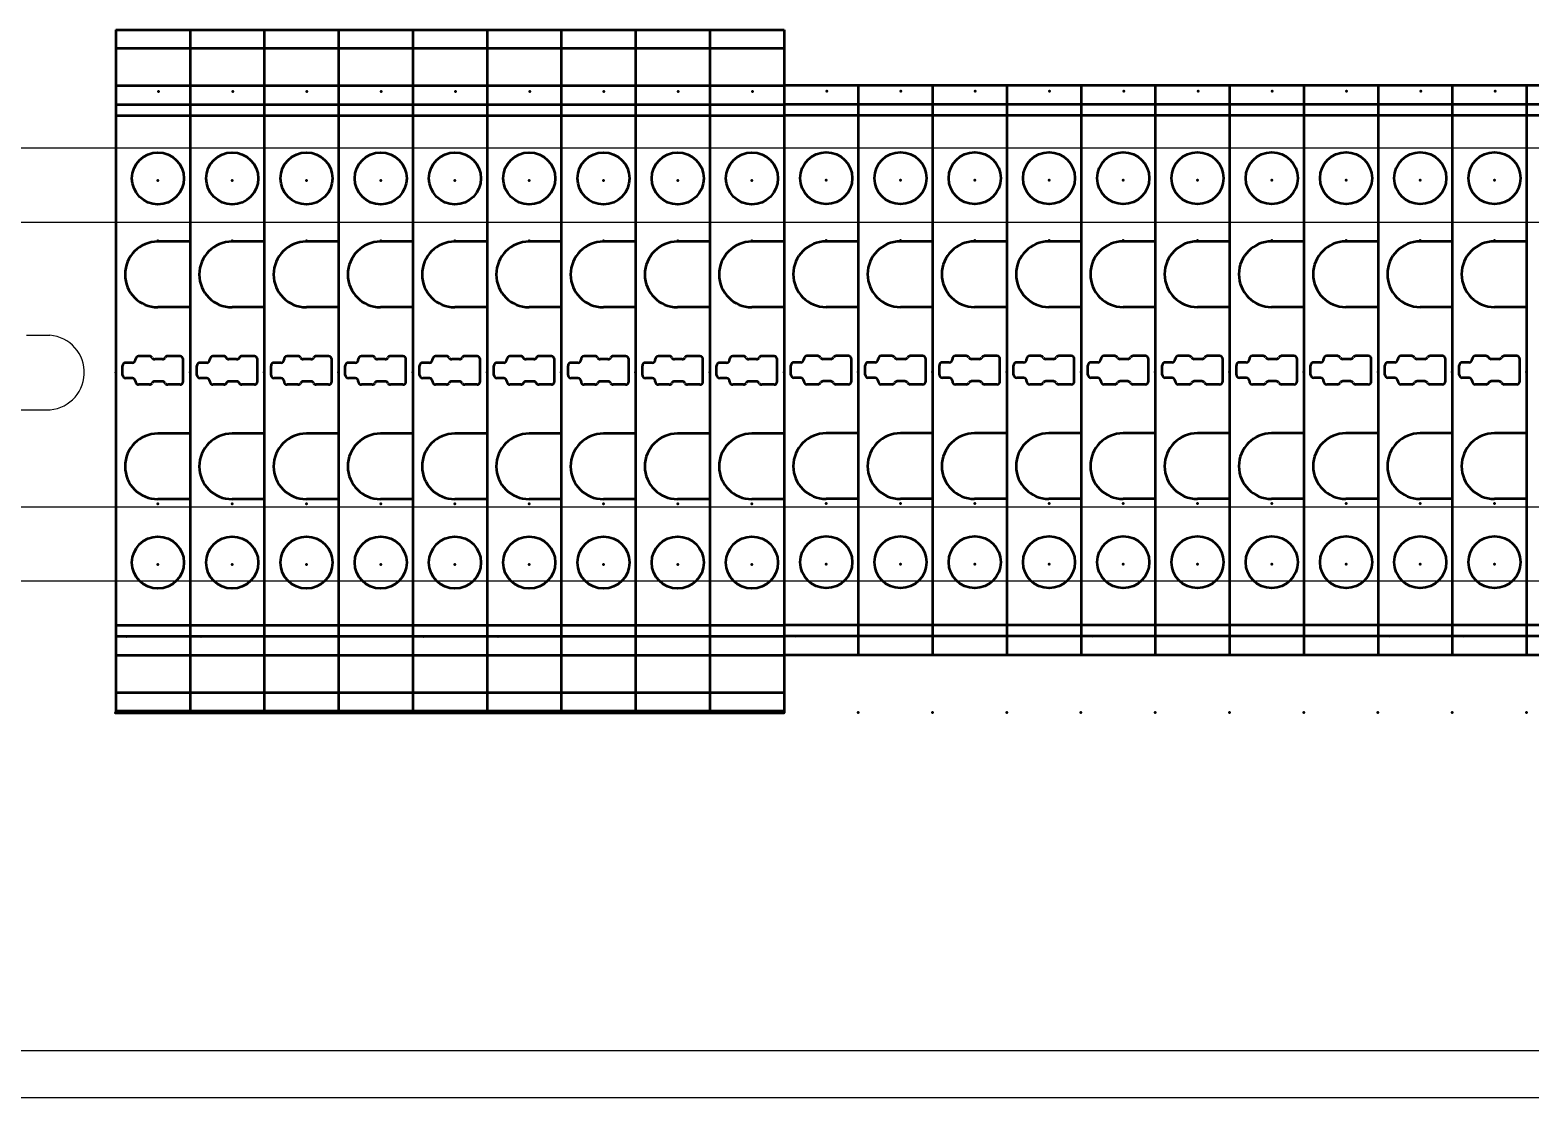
# Model space of a CAD drawing. Header units: millimetres. Extents: x -72 to 2978, y -1067 to 2817.
# Drawn here: x 1029.5 to 1150.7, y 2411.4 to 2497.7 of the extents above; entities that cross this region are included whole.
import ezdxf

# ---------------------------------------------------------------- set-up
doc = ezdxf.new("R2010")
doc.units = ezdxf.units.MM
doc.linetypes.add('Dashed', pattern=[2, 1, -1])
for name, color, linetype, lineweight in [('2d ConnectionPoints', 7, 'Continuous', 50), ('AM_0', 7, 'Continuous', 50), ('AM_4', 3, 'Continuous', 25), ('AM_9', 6, 'Dashed', 25)]:
    doc.layers.add(name, color=color, linetype=linetype, lineweight=lineweight)

msp = doc.modelspace()

# ---------------------------------------------------------------- linework, layer by layer
at = {"color": 6, "linetype": 'ByBlock'}
for p, q in [((1024.92, 2488.17), (1262.87, 2488.17)), ((1024.92, 2482.17), (1262.91, 2482.17)), ((1029.18, 2473.05), (1031.06, 2473.05)), ((1027.79, 2467.01), (1030.85, 2467.01)), ((1024.92, 2459.17), (1262.91, 2459.17)), ((1262.91, 2453.17), (1024.92, 2453.17))]:
    msp.add_line(p, q, dxfattribs=at)
at = {"color": 30, "true_color": 0xf8991e}
msp.add_line((1264.62, 2415.24), (977.19, 2415.24), dxfattribs=at)
msp.add_line((1271.89, 2411.43), (962.91, 2411.43))
at = {"color": 6, "linetype": 'ByBlock'}
msp.add_arc((1030.82, 2470.03), 3.02, 269.4277, 85.4019, dxfattribs=at)
at = {"layer": '2d ConnectionPoints'}
for p in [(1039.83, 2492.73), (1039.83, 2492.73), (1045.83, 2492.73), (1045.83, 2492.73), (1051.83, 2492.73), (1051.83, 2492.73), (1057.83, 2492.73), (1057.83, 2492.73), (1069.83, 2492.73), (1069.83, 2492.73), (1075.83, 2492.73), (1075.83, 2492.73), (1081.83, 2492.73), (1081.83, 2492.73), (1093.83, 2492.75), (1093.83, 2492.75), (1099.83, 2492.75), (1099.83, 2492.75), (1105.83, 2492.75), (1105.83, 2492.75), (1111.83, 2492.75), (1111.83, 2492.75), (1117.83, 2492.75), (1117.83, 2492.75), (1123.83, 2492.75), (1123.83, 2492.75), (1129.83, 2492.75), (1129.83, 2492.75), (1135.83, 2492.75), (1135.83, 2492.75), (1141.83, 2492.75), (1141.83, 2492.75), (1147.83, 2492.75), (1147.83, 2492.75), (1039.79, 2485.55), (1039.79, 2485.55), (1045.79, 2485.55), (1045.79, 2485.55), (1051.79, 2485.55), (1051.79, 2485.55), (1057.79, 2485.55), (1057.79, 2485.55), (1069.79, 2485.55), (1069.79, 2485.55), (1075.79, 2485.55), (1075.79, 2485.55), (1081.79, 2485.55), (1081.79, 2485.55), (1093.79, 2485.57), (1093.79, 2485.57), (1099.79, 2485.57), (1099.79, 2485.57), (1105.79, 2485.57), (1105.79, 2485.57), (1111.79, 2485.57), (1111.79, 2485.57), (1117.79, 2485.57), (1117.79, 2485.57), (1123.79, 2485.57), (1123.79, 2485.57), (1129.79, 2485.57), (1129.79, 2485.57), (1135.79, 2485.57), (1135.79, 2485.57), (1141.79, 2485.57), (1141.79, 2485.57), (1147.79, 2485.57), (1147.79, 2485.57), (1039.79, 2480.66), (1045.79, 2480.66), (1051.79, 2480.66), (1057.79, 2480.66), (1069.79, 2480.66), (1075.79, 2480.66), (1081.79, 2480.66), (1093.79, 2480.68), (1099.79, 2480.68), (1105.79, 2480.68), (1111.79, 2480.68), (1117.79, 2480.68), (1123.79, 2480.68), (1129.79, 2480.68), (1135.79, 2480.68), (1141.79, 2480.68), (1147.79, 2480.68), (1036.38, 2470.03), (1036.38, 2470.03), (1042.38, 2470.06), (1042.38, 2470.06), (1042.38, 2470.03), (1042.38, 2470.03), (1048.38, 2470.06), (1048.38, 2470.06), (1048.38, 2470.03), (1048.38, 2470.03), (1054.38, 2470.06), (1054.38, 2470.06), (1054.38, 2470.03), (1054.38, 2470.03), (1066.38, 2470.03), (1066.38, 2470.03), (1072.38, 2470.06), (1072.38, 2470.06), (1072.38, 2470.03), (1072.38, 2470.03), (1072.38, 2470.03), (1072.38, 2470.03), (1078.38, 2470.06), (1078.38, 2470.06), (1078.38, 2470.03), (1078.38, 2470.03), (1078.38, 2470.03), (1078.38, 2470.03), (1090.38, 2470.06), (1090.38, 2470.06), (1096.38, 2470.08), (1096.38, 2470.08), (1096.38, 2470.06), (1096.38, 2470.06), (1102.38, 2470.08), (1102.38, 2470.08), (1102.38, 2470.06), (1102.38, 2470.06), (1108.38, 2470.08), (1108.38, 2470.08), (1108.38, 2470.06), (1108.38, 2470.06), (1114.38, 2470.08), (1114.38, 2470.08), (1114.38, 2470.06), (1114.38, 2470.06), (1120.38, 2470.08), (1120.38, 2470.08), (1120.38, 2470.06), (1120.38, 2470.06), (1126.38, 2470.08), (1126.38, 2470.08), (1126.38, 2470.06), (1126.38, 2470.06), (1132.38, 2470.08), (1132.38, 2470.08), (1132.38, 2470.06), (1132.38, 2470.06), (1138.38, 2470.08), (1138.38, 2470.08), (1138.38, 2470.06), (1138.38, 2470.06), (1144.38, 2470.08), (1144.38, 2470.08), (1144.38, 2470.06), (1144.38, 2470.06), (1150.38, 2470.08), (1150.38, 2470.08), (1150.38, 2470.06), (1150.38, 2470.06), (1039.79, 2459.41), (1045.79, 2459.41), (1051.79, 2459.41), (1057.79, 2459.41), (1069.79, 2459.41), (1075.79, 2459.41), (1081.79, 2459.41), (1093.79, 2459.44), (1099.79, 2459.44), (1105.79, 2459.44), (1111.79, 2459.44), (1117.79, 2459.44), (1123.79, 2459.44), (1129.79, 2459.44), (1135.79, 2459.44), (1141.79, 2459.44), (1147.79, 2459.44), (1039.79, 2454.52), (1039.79, 2454.52), (1045.79, 2454.52), (1045.79, 2454.52), (1051.79, 2454.52), (1051.79, 2454.52), (1057.79, 2454.52), (1057.79, 2454.52), (1069.79, 2454.52), (1069.79, 2454.52), (1075.79, 2454.52), (1075.79, 2454.52), (1081.79, 2454.52), (1081.79, 2454.52), (1093.79, 2454.55), (1093.79, 2454.55), (1099.79, 2454.55), (1099.79, 2454.55), (1105.79, 2454.55), (1105.79, 2454.55), (1111.79, 2454.55), (1111.79, 2454.55), (1117.79, 2454.55), (1117.79, 2454.55), (1123.79, 2454.55), (1123.79, 2454.55), (1129.79, 2454.55), (1129.79, 2454.55), (1135.79, 2454.55), (1135.79, 2454.55), (1141.79, 2454.55), (1141.79, 2454.55), (1147.79, 2454.55), (1147.79, 2454.55), (1036.37, 2442.53), (1042.37, 2442.53), (1048.37, 2442.53), (1054.37, 2442.53), (1066.37, 2442.53), (1072.37, 2442.53), (1072.37, 2442.53), (1078.37, 2442.53), (1078.37, 2442.53), (1090.37, 2442.56), (1096.37, 2442.56), (1102.37, 2442.56), (1108.37, 2442.56), (1114.37, 2442.56), (1120.37, 2442.56), (1126.37, 2442.56), (1132.37, 2442.56), (1138.37, 2442.56), (1144.37, 2442.56), (1150.37, 2442.56)]:
    msp.add_point(p, dxfattribs=at)
at = {"layer": '2d ConnectionPoints', "color": 3}
for p in [(1063.83, 2492.73), (1063.83, 2492.73), (1087.83, 2492.73), (1087.83, 2492.73), (1063.79, 2485.55), (1063.79, 2485.55), (1087.79, 2485.55), (1087.79, 2485.55), (1063.79, 2480.66), (1087.79, 2480.66), (1060.38, 2470.06), (1060.38, 2470.06), (1060.38, 2470.06), (1060.38, 2470.06), (1060.38, 2470.03), (1060.38, 2470.03), (1066.38, 2470.06), (1066.38, 2470.06), (1084.38, 2470.06), (1084.38, 2470.06), (1084.38, 2470.03), (1084.38, 2470.03), (1084.38, 2470.03), (1084.38, 2470.03), (1090.38, 2470.06), (1090.38, 2470.06), (1090.38, 2470.03), (1090.38, 2470.03), (1063.79, 2459.41), (1087.79, 2459.41), (1063.79, 2454.52), (1063.79, 2454.52), (1087.79, 2454.52), (1087.79, 2454.52), (1060.37, 2442.53), (1084.37, 2442.53), (1084.37, 2442.53), (1090.37, 2442.53)]:
    msp.add_point(p, dxfattribs=at)
at = {"layer": 'AM_0'}
for p, q in [((1036.38, 2497.7), (1042.38, 2497.7)), ((1036.38, 2497.7), (1036.38, 2442.53)), ((1042.38, 2497.7), (1042.38, 2442.53)), ((1042.38, 2497.7), (1048.38, 2497.7)), ((1042.38, 2497.7), (1042.38, 2442.53)), ((1048.38, 2497.7), (1048.38, 2442.53)), ((1048.38, 2497.7), (1054.38, 2497.7)), ((1048.38, 2497.7), (1048.38, 2442.53)), ((1054.38, 2497.7), (1054.38, 2442.53)), ((1054.38, 2497.7), (1060.38, 2497.7)), ((1054.38, 2497.7), (1054.38, 2442.53)), ((1066.38, 2497.7), (1072.38, 2497.7)), ((1066.38, 2497.7), (1066.38, 2442.53)), ((1072.38, 2497.7), (1072.38, 2442.53)), ((1072.38, 2497.7), (1072.38, 2442.53)), ((1072.38, 2497.7), (1078.38, 2497.7)), ((1072.38, 2497.7), (1072.38, 2442.53)), ((1078.38, 2497.7), (1078.38, 2442.53)), ((1078.38, 2497.7), (1078.38, 2442.53)), ((1078.38, 2497.7), (1084.38, 2497.7)), ((1078.38, 2497.7), (1078.38, 2442.53)), ((1042.38, 2496.2), (1036.38, 2496.2)), ((1048.38, 2496.2), (1042.38, 2496.2)), ((1054.38, 2496.2), (1048.38, 2496.2)), ((1060.38, 2496.2), (1054.38, 2496.2)), ((1072.38, 2496.2), (1066.38, 2496.2)), ((1078.38, 2496.2), (1072.38, 2496.2)), ((1084.38, 2496.2), (1078.38, 2496.2)), ((1096.38, 2493.21), (1090.38, 2493.21)), ((1090.38, 2493.21), (1090.38, 2447.23)), ((1096.38, 2493.21), (1096.38, 2447.23)), ((1102.38, 2493.21), (1096.38, 2493.21)), ((1096.38, 2493.21), (1096.38, 2447.23)), ((1102.38, 2493.21), (1102.38, 2447.23)), ((1108.38, 2493.21), (1102.38, 2493.21)), ((1102.38, 2493.21), (1102.38, 2447.23)), ((1108.38, 2493.21), (1108.38, 2447.23)), ((1114.38, 2493.21), (1108.38, 2493.21)), ((1108.38, 2493.21), (1108.38, 2447.23)), ((1114.38, 2493.21), (1114.38, 2447.23)), ((1120.38, 2493.21), (1114.38, 2493.21)), ((1114.38, 2493.21), (1114.38, 2447.23)), ((1120.38, 2493.21), (1120.38, 2447.23)), ((1126.38, 2493.21), (1120.38, 2493.21)), ((1120.38, 2493.21), (1120.38, 2447.23)), ((1126.38, 2493.21), (1126.38, 2447.23)), ((1132.38, 2493.21), (1126.38, 2493.21)), ((1126.38, 2493.21), (1126.38, 2447.23)), ((1132.38, 2493.21), (1132.38, 2447.23)), ((1138.38, 2493.21), (1132.38, 2493.21)), ((1132.38, 2493.21), (1132.38, 2447.23)), ((1138.38, 2493.21), (1138.38, 2447.23)), ((1144.38, 2493.21), (1138.38, 2493.21)), ((1138.38, 2493.21), (1138.38, 2447.23)), ((1144.38, 2493.21), (1144.38, 2447.23)), ((1150.38, 2493.21), (1144.38, 2493.21)), ((1144.38, 2493.21), (1144.38, 2447.23)), ((1150.38, 2493.21), (1150.38, 2447.23)), ((1156.38, 2493.21), (1150.38, 2493.21)), ((1150.38, 2493.21), (1150.38, 2447.23)), ((1042.38, 2493.19), (1036.38, 2493.19)), ((1048.38, 2493.19), (1042.38, 2493.19)), ((1054.38, 2493.19), (1048.38, 2493.19)), ((1060.38, 2493.19), (1054.38, 2493.19)), ((1072.38, 2493.19), (1066.38, 2493.19)), ((1078.38, 2493.19), (1072.38, 2493.19)), ((1084.38, 2493.19), (1078.38, 2493.19)), ((1042.38, 2491.65), (1036.38, 2491.65)), ((1048.38, 2491.65), (1042.38, 2491.65)), ((1054.38, 2491.65), (1048.38, 2491.65)), ((1060.38, 2491.65), (1054.38, 2491.65)), ((1072.38, 2491.65), (1066.38, 2491.65)), ((1078.38, 2491.65), (1072.38, 2491.65)), ((1084.38, 2491.65), (1078.38, 2491.65)), ((1096.38, 2491.67), (1090.38, 2491.67)), ((1096.38, 2490.79), (1090.38, 2490.79)), ((1102.38, 2491.67), (1096.38, 2491.67)), ((1102.38, 2490.79), (1096.38, 2490.79)), ((1108.38, 2491.67), (1102.38, 2491.67)), ((1108.38, 2490.79), (1102.38, 2490.79)), ((1114.38, 2491.67), (1108.38, 2491.67)), ((1114.38, 2490.79), (1108.38, 2490.79)), ((1120.38, 2491.67), (1114.38, 2491.67)), ((1120.38, 2490.79), (1114.38, 2490.79)), ((1126.38, 2491.67), (1120.38, 2491.67)), ((1126.38, 2490.79), (1120.38, 2490.79)), ((1132.38, 2491.67), (1126.38, 2491.67)), ((1132.38, 2490.79), (1126.38, 2490.79)), ((1138.38, 2491.67), (1132.38, 2491.67)), ((1138.38, 2490.79), (1132.38, 2490.79)), ((1144.38, 2491.67), (1138.38, 2491.67)), ((1144.38, 2490.79), (1138.38, 2490.79)), ((1150.38, 2491.67), (1144.38, 2491.67)), ((1150.38, 2490.79), (1144.38, 2490.79)), ((1156.38, 2491.67), (1150.38, 2491.67)), ((1156.38, 2490.79), (1150.38, 2490.79)), ((1042.38, 2490.77), (1036.38, 2490.77)), ((1048.38, 2490.77), (1042.38, 2490.77)), ((1054.38, 2490.77), (1048.38, 2490.77)), ((1060.38, 2490.77), (1054.38, 2490.77)), ((1072.38, 2490.77), (1066.38, 2490.77)), ((1078.38, 2490.77), (1072.38, 2490.77)), ((1084.38, 2490.77), (1078.38, 2490.77)), ((1042.38, 2480.6), (1039.78, 2480.6)), ((1048.38, 2480.6), (1045.78, 2480.6)), ((1054.38, 2480.6), (1051.78, 2480.6)), ((1060.38, 2480.6), (1057.78, 2480.6)), ((1072.38, 2480.6), (1069.78, 2480.6)), ((1078.38, 2480.6), (1075.78, 2480.6)), ((1084.38, 2480.6), (1081.78, 2480.6)), ((1096.38, 2480.62), (1093.78, 2480.62)), ((1102.38, 2480.62), (1099.78, 2480.62)), ((1108.38, 2480.62), (1105.78, 2480.62)), ((1114.38, 2480.62), (1111.78, 2480.62)), ((1120.38, 2480.62), (1117.78, 2480.62)), ((1126.38, 2480.62), (1123.78, 2480.62)), ((1132.38, 2480.62), (1129.78, 2480.62)), ((1138.38, 2480.62), (1135.78, 2480.62)), ((1144.38, 2480.62), (1141.78, 2480.62)), ((1150.38, 2480.62), (1147.78, 2480.62)), ((1042.38, 2475.3), (1039.78, 2475.3)), ((1048.38, 2475.3), (1045.78, 2475.3)), ((1054.38, 2475.3), (1051.78, 2475.3)), ((1060.38, 2475.3), (1057.78, 2475.3)), ((1072.38, 2475.3), (1069.78, 2475.3)), ((1078.38, 2475.3), (1075.78, 2475.3)), ((1084.38, 2475.3), (1081.78, 2475.3)), ((1096.38, 2475.32), (1093.78, 2475.32)), ((1102.38, 2475.32), (1099.78, 2475.32)), ((1108.38, 2475.32), (1105.78, 2475.32)), ((1114.38, 2475.32), (1111.78, 2475.32)), ((1120.38, 2475.32), (1117.78, 2475.32)), ((1126.38, 2475.32), (1123.78, 2475.32)), ((1132.38, 2475.32), (1129.78, 2475.32)), ((1138.38, 2475.32), (1135.78, 2475.32)), ((1144.38, 2475.32), (1141.78, 2475.32)), ((1150.38, 2475.32), (1147.78, 2475.32)), ((1036.93, 2469.82), (1036.93, 2470.57)), ((1037.73, 2470.82), (1037.18, 2470.82)), ((1037.98, 2471.1), (1037.98, 2471.07)), ((1039.1, 2471.35), (1038.23, 2471.35)), ((1040.15, 2471.1), (1039.53, 2471.1)), ((1041.58, 2471.35), (1040.58, 2471.35)), ((1041.83, 2469.3), (1041.83, 2471.1)), ((1042.93, 2469.82), (1042.93, 2470.57)), ((1043.73, 2470.82), (1043.18, 2470.82)), ((1043.98, 2471.1), (1043.98, 2471.07)), ((1045.1, 2471.35), (1044.23, 2471.35)), ((1046.15, 2471.1), (1045.53, 2471.1)), ((1047.58, 2471.35), (1046.58, 2471.35)), ((1047.83, 2469.3), (1047.83, 2471.1)), ((1048.93, 2469.82), (1048.93, 2470.57)), ((1049.73, 2470.82), (1049.18, 2470.82)), ((1049.98, 2471.1), (1049.98, 2471.07)), ((1051.1, 2471.35), (1050.23, 2471.35)), ((1052.15, 2471.1), (1051.53, 2471.1)), ((1053.58, 2471.35), (1052.58, 2471.35)), ((1053.83, 2469.3), (1053.83, 2471.1)), ((1054.93, 2469.82), (1054.93, 2470.57)), ((1055.73, 2470.82), (1055.18, 2470.82)), ((1055.98, 2471.1), (1055.98, 2471.07)), ((1057.1, 2471.35), (1056.23, 2471.35)), ((1058.15, 2471.1), (1057.53, 2471.1)), ((1059.58, 2471.35), (1058.58, 2471.35)), ((1059.83, 2469.3), (1059.83, 2471.1)), ((1059.83, 2469.3), (1059.83, 2471.1)), ((1066.93, 2469.82), (1066.93, 2470.57)), ((1067.73, 2470.82), (1067.18, 2470.82)), ((1067.98, 2471.1), (1067.98, 2471.07)), ((1069.1, 2471.35), (1068.23, 2471.35)), ((1070.15, 2471.1), (1069.53, 2471.1)), ((1071.58, 2471.35), (1070.58, 2471.35)), ((1071.83, 2469.3), (1071.83, 2471.1)), ((1072.93, 2469.82), (1072.93, 2470.57)), ((1073.73, 2470.82), (1073.18, 2470.82)), ((1073.98, 2471.1), (1073.98, 2471.07)), ((1075.1, 2471.35), (1074.23, 2471.35)), ((1076.15, 2471.1), (1075.53, 2471.1)), ((1077.58, 2471.35), (1076.58, 2471.35)), ((1077.83, 2469.3), (1077.83, 2471.1)), ((1078.93, 2469.82), (1078.93, 2470.57)), ((1079.73, 2470.82), (1079.18, 2470.82)), ((1079.98, 2471.1), (1079.98, 2471.07)), ((1081.1, 2471.35), (1080.23, 2471.35)), ((1082.15, 2471.1), (1081.53, 2471.1)), ((1083.58, 2471.35), (1082.58, 2471.35)), ((1083.83, 2469.3), (1083.83, 2471.1)), ((1090.93, 2469.85), (1090.93, 2470.6)), ((1091.73, 2470.85), (1091.18, 2470.85)), ((1091.98, 2471.12), (1091.98, 2471.1)), ((1093.1, 2471.37), (1092.23, 2471.37)), ((1094.15, 2471.12), (1093.53, 2471.12)), ((1095.58, 2471.37), (1094.58, 2471.37)), ((1095.83, 2469.32), (1095.83, 2471.12)), ((1096.93, 2469.85), (1096.93, 2470.6)), ((1097.73, 2470.85), (1097.18, 2470.85)), ((1097.98, 2471.12), (1097.98, 2471.1)), ((1099.1, 2471.37), (1098.23, 2471.37)), ((1100.15, 2471.12), (1099.53, 2471.12)), ((1101.58, 2471.37), (1100.58, 2471.37)), ((1101.83, 2469.32), (1101.83, 2471.12)), ((1102.93, 2469.85), (1102.93, 2470.6)), ((1103.73, 2470.85), (1103.18, 2470.85)), ((1103.98, 2471.12), (1103.98, 2471.1)), ((1105.1, 2471.37), (1104.23, 2471.37)), ((1106.15, 2471.12), (1105.53, 2471.12)), ((1107.58, 2471.37), (1106.58, 2471.37)), ((1107.83, 2469.32), (1107.83, 2471.12)), ((1108.93, 2469.85), (1108.93, 2470.6)), ((1109.73, 2470.85), (1109.18, 2470.85)), ((1109.98, 2471.12), (1109.98, 2471.1)), ((1111.1, 2471.37), (1110.23, 2471.37)), ((1112.15, 2471.12), (1111.53, 2471.12)), ((1113.58, 2471.37), (1112.58, 2471.37)), ((1113.83, 2469.32), (1113.83, 2471.12)), ((1114.93, 2469.85), (1114.93, 2470.6)), ((1115.73, 2470.85), (1115.18, 2470.85)), ((1115.98, 2471.12), (1115.98, 2471.1)), ((1117.1, 2471.37), (1116.23, 2471.37)), ((1118.15, 2471.12), (1117.53, 2471.12)), ((1119.58, 2471.37), (1118.58, 2471.37)), ((1119.83, 2469.32), (1119.83, 2471.12)), ((1120.93, 2469.85), (1120.93, 2470.6)), ((1121.73, 2470.85), (1121.18, 2470.85)), ((1121.98, 2471.12), (1121.98, 2471.1)), ((1123.1, 2471.37), (1122.23, 2471.37)), ((1124.15, 2471.12), (1123.53, 2471.12)), ((1125.58, 2471.37), (1124.58, 2471.37)), ((1125.83, 2469.32), (1125.83, 2471.12)), ((1126.93, 2469.85), (1126.93, 2470.6)), ((1127.73, 2470.85), (1127.18, 2470.85)), ((1127.98, 2471.12), (1127.98, 2471.1)), ((1129.1, 2471.37), (1128.23, 2471.37)), ((1130.15, 2471.12), (1129.53, 2471.12)), ((1131.58, 2471.37), (1130.58, 2471.37)), ((1131.83, 2469.32), (1131.83, 2471.12)), ((1132.93, 2469.85), (1132.93, 2470.6)), ((1133.73, 2470.85), (1133.18, 2470.85)), ((1133.98, 2471.12), (1133.98, 2471.1)), ((1135.1, 2471.37), (1134.23, 2471.37)), ((1136.15, 2471.12), (1135.53, 2471.12)), ((1137.58, 2471.37), (1136.58, 2471.37)), ((1137.83, 2469.32), (1137.83, 2471.12)), ((1138.93, 2469.85), (1138.93, 2470.6)), ((1139.73, 2470.85), (1139.18, 2470.85)), ((1139.98, 2471.12), (1139.98, 2471.1)), ((1141.1, 2471.37), (1140.23, 2471.37)), ((1142.15, 2471.12), (1141.53, 2471.12)), ((1143.58, 2471.37), (1142.58, 2471.37)), ((1143.83, 2469.32), (1143.83, 2471.12)), ((1144.93, 2469.85), (1144.93, 2470.6)), ((1145.73, 2470.85), (1145.18, 2470.85)), ((1145.98, 2471.12), (1145.98, 2471.1)), ((1147.1, 2471.37), (1146.23, 2471.37)), ((1148.15, 2471.12), (1147.53, 2471.12)), ((1149.58, 2471.37), (1148.58, 2471.37)), ((1149.83, 2469.32), (1149.83, 2471.12)), ((1037.73, 2469.57), (1037.18, 2469.57)), ((1037.98, 2469.3), (1037.98, 2469.32)), ((1039.1, 2469.05), (1038.23, 2469.05)), ((1040.15, 2469.3), (1039.53, 2469.3)), ((1041.58, 2469.05), (1040.58, 2469.05)), ((1043.73, 2469.57), (1043.18, 2469.57)), ((1043.98, 2469.3), (1043.98, 2469.32)), ((1045.1, 2469.05), (1044.23, 2469.05)), ((1046.15, 2469.3), (1045.53, 2469.3)), ((1047.58, 2469.05), (1046.58, 2469.05)), ((1049.73, 2469.57), (1049.18, 2469.57)), ((1049.98, 2469.3), (1049.98, 2469.32)), ((1051.1, 2469.05), (1050.23, 2469.05)), ((1052.15, 2469.3), (1051.53, 2469.3)), ((1053.58, 2469.05), (1052.58, 2469.05)), ((1055.73, 2469.57), (1055.18, 2469.57)), ((1055.98, 2469.3), (1055.98, 2469.32)), ((1057.1, 2469.05), (1056.23, 2469.05)), ((1058.15, 2469.3), (1057.53, 2469.3)), ((1059.58, 2469.05), (1058.58, 2469.05)), ((1067.73, 2469.57), (1067.18, 2469.57)), ((1067.98, 2469.3), (1067.98, 2469.32)), ((1069.1, 2469.05), (1068.23, 2469.05)), ((1070.15, 2469.3), (1069.53, 2469.3)), ((1071.58, 2469.05), (1070.58, 2469.05)), ((1073.73, 2469.57), (1073.18, 2469.57)), ((1073.98, 2469.3), (1073.98, 2469.32)), ((1075.1, 2469.05), (1074.23, 2469.05)), ((1076.15, 2469.3), (1075.53, 2469.3)), ((1077.58, 2469.05), (1076.58, 2469.05)), ((1079.73, 2469.57), (1079.18, 2469.57)), ((1079.98, 2469.3), (1079.98, 2469.32)), ((1081.1, 2469.05), (1080.23, 2469.05)), ((1082.15, 2469.3), (1081.53, 2469.3)), ((1083.58, 2469.05), (1082.58, 2469.05)), ((1091.73, 2469.6), (1091.18, 2469.6)), ((1091.98, 2469.32), (1091.98, 2469.35)), ((1093.1, 2469.07), (1092.23, 2469.07)), ((1094.15, 2469.32), (1093.53, 2469.32)), ((1095.58, 2469.07), (1094.58, 2469.07)), ((1097.73, 2469.6), (1097.18, 2469.6)), ((1097.98, 2469.32), (1097.98, 2469.35)), ((1099.1, 2469.07), (1098.23, 2469.07)), ((1100.15, 2469.32), (1099.53, 2469.32)), ((1101.58, 2469.07), (1100.58, 2469.07)), ((1103.73, 2469.6), (1103.18, 2469.6)), ((1103.98, 2469.32), (1103.98, 2469.35)), ((1105.1, 2469.07), (1104.23, 2469.07)), ((1106.15, 2469.32), (1105.53, 2469.32)), ((1107.58, 2469.07), (1106.58, 2469.07)), ((1109.73, 2469.6), (1109.18, 2469.6)), ((1109.98, 2469.32), (1109.98, 2469.35)), ((1111.1, 2469.07), (1110.23, 2469.07)), ((1112.15, 2469.32), (1111.53, 2469.32)), ((1113.58, 2469.07), (1112.58, 2469.07)), ((1115.73, 2469.6), (1115.18, 2469.6)), ((1115.98, 2469.32), (1115.98, 2469.35)), ((1117.1, 2469.07), (1116.23, 2469.07)), ((1118.15, 2469.32), (1117.53, 2469.32)), ((1119.58, 2469.07), (1118.58, 2469.07)), ((1121.73, 2469.6), (1121.18, 2469.6)), ((1121.98, 2469.32), (1121.98, 2469.35)), ((1123.1, 2469.07), (1122.23, 2469.07)), ((1124.15, 2469.32), (1123.53, 2469.32)), ((1125.58, 2469.07), (1124.58, 2469.07)), ((1127.73, 2469.6), (1127.18, 2469.6)), ((1127.98, 2469.32), (1127.98, 2469.35)), ((1129.1, 2469.07), (1128.23, 2469.07)), ((1130.15, 2469.32), (1129.53, 2469.32)), ((1131.58, 2469.07), (1130.58, 2469.07)), ((1133.73, 2469.6), (1133.18, 2469.6)), ((1133.98, 2469.32), (1133.98, 2469.35)), ((1135.1, 2469.07), (1134.23, 2469.07)), ((1136.15, 2469.32), (1135.53, 2469.32)), ((1137.58, 2469.07), (1136.58, 2469.07)), ((1139.73, 2469.6), (1139.18, 2469.6)), ((1139.98, 2469.32), (1139.98, 2469.35)), ((1141.1, 2469.07), (1140.23, 2469.07)), ((1142.15, 2469.32), (1141.53, 2469.32)), ((1143.58, 2469.07), (1142.58, 2469.07)), ((1145.73, 2469.6), (1145.18, 2469.6)), ((1145.98, 2469.32), (1145.98, 2469.35)), ((1147.1, 2469.07), (1146.23, 2469.07)), ((1148.15, 2469.32), (1147.53, 2469.32)), ((1149.58, 2469.07), (1148.58, 2469.07)), ((1042.38, 2465.1), (1039.78, 2465.1)), ((1048.38, 2465.1), (1045.78, 2465.1)), ((1054.38, 2465.1), (1051.78, 2465.1)), ((1060.38, 2465.1), (1057.78, 2465.1)), ((1072.38, 2465.1), (1069.78, 2465.1)), ((1078.38, 2465.1), (1075.78, 2465.1)), ((1084.38, 2465.1), (1081.78, 2465.1)), ((1096.38, 2465.12), (1093.78, 2465.12)), ((1102.38, 2465.12), (1099.78, 2465.12)), ((1108.38, 2465.12), (1105.78, 2465.12)), ((1114.38, 2465.12), (1111.78, 2465.12)), ((1120.38, 2465.12), (1117.78, 2465.12)), ((1126.38, 2465.12), (1123.78, 2465.12)), ((1132.38, 2465.12), (1129.78, 2465.12)), ((1138.38, 2465.12), (1135.78, 2465.12)), ((1144.38, 2465.12), (1141.78, 2465.12)), ((1150.38, 2465.12), (1147.78, 2465.12)), ((1042.38, 2459.8), (1039.78, 2459.8)), ((1048.38, 2459.8), (1045.78, 2459.8)), ((1054.38, 2459.8), (1051.78, 2459.8)), ((1060.38, 2459.8), (1057.78, 2459.8)), ((1072.38, 2459.8), (1069.78, 2459.8)), ((1078.38, 2459.8), (1075.78, 2459.8)), ((1084.38, 2459.8), (1081.78, 2459.8)), ((1096.38, 2459.82), (1093.78, 2459.82)), ((1102.38, 2459.82), (1099.78, 2459.82)), ((1108.38, 2459.82), (1105.78, 2459.82)), ((1114.38, 2459.82), (1111.78, 2459.82)), ((1120.38, 2459.82), (1117.78, 2459.82)), ((1126.38, 2459.82), (1123.78, 2459.82)), ((1132.38, 2459.82), (1129.78, 2459.82)), ((1138.38, 2459.82), (1135.78, 2459.82)), ((1144.38, 2459.82), (1141.78, 2459.82)), ((1150.38, 2459.82), (1147.78, 2459.82)), ((1036.38, 2449.62), (1042.38, 2449.62)), ((1042.38, 2449.62), (1048.38, 2449.62)), ((1048.38, 2449.62), (1054.38, 2449.62)), ((1054.38, 2449.62), (1060.38, 2449.62)), ((1066.38, 2449.62), (1072.38, 2449.62)), ((1072.38, 2449.62), (1078.38, 2449.62)), ((1078.38, 2449.62), (1084.38, 2449.62)), ((1090.38, 2449.65), (1096.38, 2449.65)), ((1096.38, 2449.65), (1102.38, 2449.65)), ((1102.38, 2449.65), (1108.38, 2449.65)), ((1108.38, 2449.65), (1114.38, 2449.65)), ((1114.38, 2449.65), (1120.38, 2449.65)), ((1120.38, 2449.65), (1126.38, 2449.65)), ((1126.38, 2449.65), (1132.38, 2449.65)), ((1132.38, 2449.65), (1138.38, 2449.65)), ((1138.38, 2449.65), (1144.38, 2449.65)), ((1144.38, 2449.65), (1150.38, 2449.65)), ((1150.38, 2449.65), (1156.38, 2449.65)), ((1036.38, 2448.74), (1042.38, 2448.74)), ((1042.38, 2448.74), (1048.38, 2448.74)), ((1048.38, 2448.74), (1054.38, 2448.74)), ((1054.38, 2448.74), (1060.38, 2448.74)), ((1066.38, 2448.74), (1072.38, 2448.74)), ((1072.38, 2448.74), (1078.38, 2448.74)), ((1078.38, 2448.74), (1084.38, 2448.74)), ((1090.38, 2448.77), (1096.38, 2448.77)), ((1096.38, 2448.77), (1102.38, 2448.77)), ((1102.38, 2448.77), (1108.38, 2448.77)), ((1108.38, 2448.77), (1114.38, 2448.77)), ((1114.38, 2448.77), (1120.38, 2448.77)), ((1120.38, 2448.77), (1126.38, 2448.77)), ((1126.38, 2448.77), (1132.38, 2448.77)), ((1132.38, 2448.77), (1138.38, 2448.77)), ((1138.38, 2448.77), (1144.38, 2448.77)), ((1144.38, 2448.77), (1150.38, 2448.77)), ((1150.38, 2448.77), (1156.38, 2448.77)), ((1036.38, 2447.2), (1042.38, 2447.2)), ((1042.38, 2447.2), (1048.38, 2447.2)), ((1048.38, 2447.2), (1054.38, 2447.2)), ((1054.38, 2447.2), (1060.38, 2447.2)), ((1066.38, 2447.2), (1072.38, 2447.2)), ((1072.38, 2447.2), (1078.38, 2447.2)), ((1078.38, 2447.2), (1084.38, 2447.2)), ((1090.38, 2447.23), (1096.38, 2447.23)), ((1096.38, 2447.23), (1102.38, 2447.23)), ((1102.38, 2447.23), (1108.38, 2447.23)), ((1108.38, 2447.23), (1114.38, 2447.23)), ((1114.38, 2447.23), (1120.38, 2447.23)), ((1120.38, 2447.23), (1126.38, 2447.23)), ((1126.38, 2447.23), (1132.38, 2447.23)), ((1132.38, 2447.23), (1138.38, 2447.23)), ((1138.38, 2447.23), (1144.38, 2447.23)), ((1144.38, 2447.23), (1150.38, 2447.23)), ((1150.38, 2447.23), (1156.38, 2447.23)), ((1036.38, 2444.19), (1042.38, 2444.19)), ((1042.38, 2444.19), (1048.38, 2444.19)), ((1048.38, 2444.19), (1054.38, 2444.19)), ((1054.38, 2444.19), (1060.38, 2444.19)), ((1066.38, 2444.19), (1072.38, 2444.19)), ((1072.38, 2444.19), (1078.38, 2444.19)), ((1078.38, 2444.19), (1084.38, 2444.19)), ((1036.38, 2442.7), (1042.38, 2442.7)), ((1036.38, 2442.53), (1042.38, 2442.53)), ((1042.38, 2442.7), (1048.38, 2442.7)), ((1042.38, 2442.53), (1048.38, 2442.53)), ((1048.38, 2442.7), (1054.38, 2442.7)), ((1048.38, 2442.53), (1054.38, 2442.53)), ((1054.38, 2442.7), (1060.38, 2442.7)), ((1054.38, 2442.53), (1060.38, 2442.53)), ((1066.38, 2442.7), (1072.38, 2442.7)), ((1066.38, 2442.53), (1072.38, 2442.53)), ((1072.38, 2442.7), (1078.38, 2442.7)), ((1072.38, 2442.53), (1078.38, 2442.53)), ((1078.38, 2442.7), (1084.38, 2442.7)), ((1078.38, 2442.53), (1084.38, 2442.53))]:
    msp.add_line(p, q, dxfattribs=at)
at = {"layer": 'AM_0', "color": 3}
for p, q in [((1060.38, 2497.7), (1060.38, 2442.53)), ((1060.38, 2497.7), (1060.38, 2442.53)), ((1060.38, 2497.7), (1066.38, 2497.7)), ((1060.38, 2497.7), (1060.38, 2442.53)), ((1066.38, 2497.7), (1066.38, 2442.53)), ((1084.38, 2497.7), (1084.38, 2442.53)), ((1084.38, 2497.7), (1084.38, 2442.53)), ((1084.38, 2497.7), (1090.38, 2497.7)), ((1084.38, 2497.7), (1084.38, 2442.53)), ((1090.38, 2497.7), (1090.38, 2442.53)), ((1090.38, 2497.7), (1090.38, 2442.53)), ((1066.38, 2496.2), (1060.38, 2496.2)), ((1090.38, 2496.2), (1084.38, 2496.2)), ((1066.38, 2493.19), (1060.38, 2493.19)), ((1090.38, 2493.19), (1084.38, 2493.19)), ((1066.38, 2491.65), (1060.38, 2491.65)), ((1090.38, 2491.65), (1084.38, 2491.65)), ((1066.38, 2490.77), (1060.38, 2490.77)), ((1090.38, 2490.77), (1084.38, 2490.77)), ((1066.38, 2480.6), (1063.78, 2480.6)), ((1090.38, 2480.6), (1087.78, 2480.6)), ((1066.38, 2475.3), (1063.78, 2475.3)), ((1090.38, 2475.3), (1087.78, 2475.3)), ((1060.93, 2469.82), (1060.93, 2470.57)), ((1061.73, 2470.82), (1061.18, 2470.82)), ((1061.98, 2471.1), (1061.98, 2471.07)), ((1063.1, 2471.35), (1062.23, 2471.35)), ((1064.15, 2471.1), (1063.53, 2471.1)), ((1065.58, 2471.35), (1064.58, 2471.35)), ((1065.83, 2469.3), (1065.83, 2471.1)), ((1084.93, 2469.82), (1084.93, 2470.57)), ((1085.73, 2470.82), (1085.18, 2470.82)), ((1085.98, 2471.1), (1085.98, 2471.07)), ((1087.1, 2471.35), (1086.23, 2471.35)), ((1088.15, 2471.1), (1087.53, 2471.1)), ((1089.58, 2471.35), (1088.58, 2471.35)), ((1089.83, 2469.3), (1089.83, 2471.1)), ((1061.73, 2469.57), (1061.18, 2469.57)), ((1061.98, 2469.3), (1061.98, 2469.32)), ((1063.1, 2469.05), (1062.23, 2469.05)), ((1064.15, 2469.3), (1063.53, 2469.3)), ((1065.58, 2469.05), (1064.58, 2469.05)), ((1085.73, 2469.57), (1085.18, 2469.57)), ((1085.98, 2469.3), (1085.98, 2469.32)), ((1087.1, 2469.05), (1086.23, 2469.05)), ((1088.15, 2469.3), (1087.53, 2469.3)), ((1089.58, 2469.05), (1088.58, 2469.05)), ((1066.38, 2465.1), (1063.78, 2465.1)), ((1090.38, 2465.1), (1087.78, 2465.1)), ((1066.38, 2459.8), (1063.78, 2459.8)), ((1090.38, 2459.8), (1087.78, 2459.8)), ((1060.38, 2449.62), (1066.38, 2449.62)), ((1084.38, 2449.62), (1090.38, 2449.62)), ((1060.38, 2448.74), (1066.38, 2448.74)), ((1084.38, 2448.74), (1090.38, 2448.74)), ((1060.38, 2447.2), (1066.38, 2447.2)), ((1084.38, 2447.2), (1090.38, 2447.2)), ((1060.38, 2444.19), (1066.38, 2444.19)), ((1084.38, 2444.19), (1090.38, 2444.19)), ((1060.38, 2442.7), (1066.38, 2442.7)), ((1060.38, 2442.53), (1066.38, 2442.53)), ((1084.38, 2442.7), (1090.38, 2442.7)), ((1084.38, 2442.53), (1090.38, 2442.53))]:
    msp.add_line(p, q, dxfattribs=at)
at = {"layer": 'AM_0'}
for centre in [(1039.79, 2485.71), (1045.79, 2485.71), (1051.79, 2485.71), (1057.79, 2485.71), (1069.79, 2485.71), (1075.79, 2485.71), (1081.79, 2485.71), (1093.79, 2485.73), (1099.79, 2485.73), (1105.79, 2485.73), (1111.79, 2485.73), (1117.79, 2485.73), (1123.79, 2485.73), (1129.79, 2485.73), (1135.79, 2485.73), (1141.79, 2485.73), (1147.79, 2485.73), (1039.79, 2454.68), (1045.79, 2454.68), (1051.79, 2454.68), (1057.79, 2454.68), (1069.79, 2454.68), (1075.79, 2454.68), (1081.79, 2454.68), (1093.79, 2454.71), (1099.79, 2454.71), (1105.79, 2454.71), (1111.79, 2454.71), (1117.79, 2454.71), (1123.79, 2454.71), (1129.79, 2454.71), (1135.79, 2454.71), (1141.79, 2454.71), (1147.79, 2454.71)]:
    msp.add_circle(centre, 2.1, dxfattribs=at)
at = {"layer": 'AM_0', "color": 3}
for centre in [(1063.79, 2485.71), (1087.79, 2485.71), (1063.79, 2454.68), (1087.79, 2454.68)]:
    msp.add_circle(centre, 2.1, dxfattribs=at)
at = {"layer": 'AM_0'}
for centre, radius, start, end in [((1039.78, 2477.95), 2.65, 90, 270), ((1045.78, 2477.95), 2.65, 90, 270), ((1051.78, 2477.95), 2.65, 90, 270), ((1057.78, 2477.95), 2.65, 90, 270), ((1069.78, 2477.95), 2.65, 90, 270), ((1075.78, 2477.95), 2.65, 90, 270), ((1081.78, 2477.95), 2.65, 90, 270), ((1093.78, 2477.97), 2.65, 90, 270), ((1099.78, 2477.97), 2.65, 90, 270), ((1105.78, 2477.97), 2.65, 90, 270), ((1111.78, 2477.97), 2.65, 90, 270), ((1117.78, 2477.97), 2.65, 90, 270), ((1123.78, 2477.97), 2.65, 90, 270), ((1129.78, 2477.97), 2.65, 90, 270), ((1135.78, 2477.97), 2.65, 90, 270), ((1141.78, 2477.97), 2.65, 90, 270), ((1147.78, 2477.97), 2.65, 90, 270), ((1037.18, 2470.57), 0.25, 90, 180), ((1037.73, 2471.07), 0.25, 270, 0), ((1038.23, 2471.1), 0.25, 90, 180), ((1039.1, 2471.1), 0.25, 30, 90), ((1039.53, 2471.35), 0.25, 210, 270), ((1040.15, 2471.35), 0.25, 270, 330), ((1040.58, 2471.1), 0.25, 90, 150), ((1041.58, 2471.1), 0.25, 0, 90), ((1043.18, 2470.57), 0.25, 90, 180), ((1043.73, 2471.07), 0.25, 270, 0), ((1044.23, 2471.1), 0.25, 90, 180), ((1045.1, 2471.1), 0.25, 30, 90), ((1045.53, 2471.35), 0.25, 210, 270), ((1046.15, 2471.35), 0.25, 270, 330), ((1046.58, 2471.1), 0.25, 90, 150), ((1047.58, 2471.1), 0.25, 0, 90), ((1049.18, 2470.57), 0.25, 90, 180), ((1049.73, 2471.07), 0.25, 270, 0), ((1050.23, 2471.1), 0.25, 90, 180), ((1051.1, 2471.1), 0.25, 30, 90), ((1051.53, 2471.35), 0.25, 210, 270), ((1052.15, 2471.35), 0.25, 270, 330), ((1052.58, 2471.1), 0.25, 90, 150), ((1053.58, 2471.1), 0.25, 0, 90), ((1055.18, 2470.57), 0.25, 90, 180), ((1055.73, 2471.07), 0.25, 270, 0), ((1056.23, 2471.1), 0.25, 90, 180), ((1057.1, 2471.1), 0.25, 30, 90), ((1057.53, 2471.35), 0.25, 210, 270), ((1058.15, 2471.35), 0.25, 270, 330), ((1058.58, 2471.1), 0.25, 90, 150), ((1059.58, 2471.1), 0.25, 0, 90), ((1067.18, 2470.57), 0.25, 90, 180), ((1067.73, 2471.07), 0.25, 270, 0), ((1068.23, 2471.1), 0.25, 90, 180), ((1069.1, 2471.1), 0.25, 30, 90), ((1069.53, 2471.35), 0.25, 210, 270), ((1070.15, 2471.35), 0.25, 270, 330), ((1070.58, 2471.1), 0.25, 90, 150), ((1071.58, 2471.1), 0.25, 0, 90), ((1073.18, 2470.57), 0.25, 90, 180), ((1073.73, 2471.07), 0.25, 270, 0), ((1074.23, 2471.1), 0.25, 90, 180), ((1075.1, 2471.1), 0.25, 30, 90), ((1075.53, 2471.35), 0.25, 210, 270), ((1076.15, 2471.35), 0.25, 270, 330), ((1076.58, 2471.1), 0.25, 90, 150), ((1077.58, 2471.1), 0.25, 0, 90), ((1079.18, 2470.57), 0.25, 90, 180), ((1079.73, 2471.07), 0.25, 270, 0), ((1080.23, 2471.1), 0.25, 90, 180), ((1081.1, 2471.1), 0.25, 30, 90), ((1081.53, 2471.35), 0.25, 210, 270), ((1082.15, 2471.35), 0.25, 270, 330), ((1082.58, 2471.1), 0.25, 90, 150), ((1083.58, 2471.1), 0.25, 0, 90), ((1091.18, 2470.6), 0.25, 90, 180), ((1091.73, 2471.1), 0.25, 270, 0), ((1092.23, 2471.12), 0.25, 90, 180), ((1093.1, 2471.12), 0.25, 30, 90), ((1093.53, 2471.37), 0.25, 210, 270), ((1094.15, 2471.37), 0.25, 270, 330), ((1094.58, 2471.12), 0.25, 90, 150), ((1095.58, 2471.12), 0.25, 0, 90), ((1097.18, 2470.6), 0.25, 90, 180), ((1097.73, 2471.1), 0.25, 270, 0), ((1098.23, 2471.12), 0.25, 90, 180), ((1099.1, 2471.12), 0.25, 30, 90), ((1099.53, 2471.37), 0.25, 210, 270), ((1100.15, 2471.37), 0.25, 270, 330), ((1100.58, 2471.12), 0.25, 90, 150), ((1101.58, 2471.12), 0.25, 0, 90), ((1103.18, 2470.6), 0.25, 90, 180), ((1103.73, 2471.1), 0.25, 270, 0), ((1104.23, 2471.12), 0.25, 90, 180), ((1105.1, 2471.12), 0.25, 30, 90), ((1105.53, 2471.37), 0.25, 210, 270), ((1106.15, 2471.37), 0.25, 270, 330), ((1106.58, 2471.12), 0.25, 90, 150), ((1107.58, 2471.12), 0.25, 0, 90), ((1109.18, 2470.6), 0.25, 90, 180), ((1109.73, 2471.1), 0.25, 270, 0), ((1110.23, 2471.12), 0.25, 90, 180), ((1111.1, 2471.12), 0.25, 30, 90), ((1111.53, 2471.37), 0.25, 210, 270), ((1112.15, 2471.37), 0.25, 270, 330), ((1112.58, 2471.12), 0.25, 90, 150), ((1113.58, 2471.12), 0.25, 0, 90), ((1115.18, 2470.6), 0.25, 90, 180), ((1115.73, 2471.1), 0.25, 270, 0), ((1116.23, 2471.12), 0.25, 90, 180), ((1117.1, 2471.12), 0.25, 30, 90), ((1117.53, 2471.37), 0.25, 210, 270), ((1118.15, 2471.37), 0.25, 270, 330), ((1118.58, 2471.12), 0.25, 90, 150), ((1119.58, 2471.12), 0.25, 0, 90), ((1121.18, 2470.6), 0.25, 90, 180), ((1121.73, 2471.1), 0.25, 270, 0), ((1122.23, 2471.12), 0.25, 90, 180), ((1123.1, 2471.12), 0.25, 30, 90), ((1123.53, 2471.37), 0.25, 210, 270), ((1124.15, 2471.37), 0.25, 270, 330), ((1124.58, 2471.12), 0.25, 90, 150), ((1125.58, 2471.12), 0.25, 0, 90), ((1127.18, 2470.6), 0.25, 90, 180), ((1127.73, 2471.1), 0.25, 270, 0), ((1128.23, 2471.12), 0.25, 90, 180), ((1129.1, 2471.12), 0.25, 30, 90), ((1129.53, 2471.37), 0.25, 210, 270), ((1130.15, 2471.37), 0.25, 270, 330), ((1130.58, 2471.12), 0.25, 90, 150), ((1131.58, 2471.12), 0.25, 0, 90), ((1133.18, 2470.6), 0.25, 90, 180), ((1133.73, 2471.1), 0.25, 270, 0), ((1134.23, 2471.12), 0.25, 90, 180), ((1135.1, 2471.12), 0.25, 30, 90), ((1135.53, 2471.37), 0.25, 210, 270), ((1136.15, 2471.37), 0.25, 270, 330), ((1136.58, 2471.12), 0.25, 90, 150), ((1137.58, 2471.12), 0.25, 0, 90), ((1139.18, 2470.6), 0.25, 90, 180), ((1139.73, 2471.1), 0.25, 270, 0), ((1140.23, 2471.12), 0.25, 90, 180), ((1141.1, 2471.12), 0.25, 30, 90), ((1141.53, 2471.37), 0.25, 210, 270), ((1142.15, 2471.37), 0.25, 270, 330), ((1142.58, 2471.12), 0.25, 90, 150), ((1143.58, 2471.12), 0.25, 0, 90), ((1145.18, 2470.6), 0.25, 90, 180), ((1145.73, 2471.1), 0.25, 270, 0), ((1146.23, 2471.12), 0.25, 90, 180), ((1147.1, 2471.12), 0.25, 30, 90), ((1147.53, 2471.37), 0.25, 210, 270), ((1148.15, 2471.37), 0.25, 270, 330), ((1148.58, 2471.12), 0.25, 90, 150), ((1149.58, 2471.12), 0.25, 0, 90), ((1037.18, 2469.82), 0.25, 180, 270), ((1037.73, 2469.32), 0.25, 360, 90), ((1038.23, 2469.3), 0.25, 180, 270), ((1039.1, 2469.3), 0.25, 270, 330), ((1039.53, 2469.05), 0.25, 90, 150), ((1040.15, 2469.05), 0.25, 30, 90), ((1040.58, 2469.3), 0.25, 210, 270), ((1041.58, 2469.3), 0.25, 270, 360), ((1043.18, 2469.82), 0.25, 180, 270), ((1043.73, 2469.32), 0.25, 360, 90), ((1044.23, 2469.3), 0.25, 180, 270), ((1045.1, 2469.3), 0.25, 270, 330), ((1045.53, 2469.05), 0.25, 90, 150), ((1046.15, 2469.05), 0.25, 30, 90), ((1046.58, 2469.3), 0.25, 210, 270), ((1047.58, 2469.3), 0.25, 270, 360), ((1049.18, 2469.82), 0.25, 180, 270), ((1049.73, 2469.32), 0.25, 360, 90), ((1050.23, 2469.3), 0.25, 180, 270), ((1051.1, 2469.3), 0.25, 270, 330), ((1051.53, 2469.05), 0.25, 90, 150), ((1052.15, 2469.05), 0.25, 30, 90), ((1052.58, 2469.3), 0.25, 210, 270), ((1053.58, 2469.3), 0.25, 270, 360), ((1055.18, 2469.82), 0.25, 180, 270), ((1055.73, 2469.32), 0.25, 360, 90), ((1056.23, 2469.3), 0.25, 180, 270), ((1057.1, 2469.3), 0.25, 270, 330), ((1057.53, 2469.05), 0.25, 90, 150), ((1058.15, 2469.05), 0.25, 30, 90), ((1058.58, 2469.3), 0.25, 210, 270), ((1059.58, 2469.3), 0.25, 270, 360), ((1067.18, 2469.82), 0.25, 180, 270), ((1067.73, 2469.32), 0.25, 360, 90), ((1068.23, 2469.3), 0.25, 180, 270), ((1069.1, 2469.3), 0.25, 270, 330), ((1069.53, 2469.05), 0.25, 90, 150), ((1070.15, 2469.05), 0.25, 30, 90), ((1070.58, 2469.3), 0.25, 210, 270), ((1071.58, 2469.3), 0.25, 270, 360), ((1073.18, 2469.82), 0.25, 180, 270), ((1073.73, 2469.32), 0.25, 360, 90), ((1074.23, 2469.3), 0.25, 180, 270), ((1075.1, 2469.3), 0.25, 270, 330), ((1075.53, 2469.05), 0.25, 90, 150), ((1076.15, 2469.05), 0.25, 30, 90), ((1076.58, 2469.3), 0.25, 210, 270), ((1077.58, 2469.3), 0.25, 270, 360), ((1079.18, 2469.82), 0.25, 180, 270), ((1079.73, 2469.32), 0.25, 360, 90), ((1080.23, 2469.3), 0.25, 180, 270), ((1081.1, 2469.3), 0.25, 270, 330), ((1081.53, 2469.05), 0.25, 90, 150), ((1082.15, 2469.05), 0.25, 30, 90), ((1082.58, 2469.3), 0.25, 210, 270), ((1083.58, 2469.3), 0.25, 270, 360), ((1091.18, 2469.85), 0.25, 180, 270), ((1091.73, 2469.35), 0.25, 360, 90), ((1092.23, 2469.32), 0.25, 180, 270), ((1093.1, 2469.32), 0.25, 270, 330), ((1093.53, 2469.07), 0.25, 90, 150), ((1094.15, 2469.07), 0.25, 30, 90), ((1094.58, 2469.32), 0.25, 210, 270), ((1095.58, 2469.32), 0.25, 270, 360), ((1097.18, 2469.85), 0.25, 180, 270), ((1097.73, 2469.35), 0.25, 360, 90), ((1098.23, 2469.32), 0.25, 180, 270), ((1099.1, 2469.32), 0.25, 270, 330), ((1099.53, 2469.07), 0.25, 90, 150), ((1100.15, 2469.07), 0.25, 30, 90), ((1100.58, 2469.32), 0.25, 210, 270), ((1101.58, 2469.32), 0.25, 270, 360), ((1103.18, 2469.85), 0.25, 180, 270), ((1103.73, 2469.35), 0.25, 360, 90), ((1104.23, 2469.32), 0.25, 180, 270), ((1105.1, 2469.32), 0.25, 270, 330), ((1105.53, 2469.07), 0.25, 90, 150), ((1106.15, 2469.07), 0.25, 30, 90), ((1106.58, 2469.32), 0.25, 210, 270), ((1107.58, 2469.32), 0.25, 270, 360), ((1109.18, 2469.85), 0.25, 180, 270), ((1109.73, 2469.35), 0.25, 360, 90), ((1110.23, 2469.32), 0.25, 180, 270), ((1111.1, 2469.32), 0.25, 270, 330), ((1111.53, 2469.07), 0.25, 90, 150), ((1112.15, 2469.07), 0.25, 30, 90), ((1112.58, 2469.32), 0.25, 210, 270), ((1113.58, 2469.32), 0.25, 270, 360), ((1115.18, 2469.85), 0.25, 180, 270), ((1115.73, 2469.35), 0.25, 360, 90), ((1116.23, 2469.32), 0.25, 180, 270), ((1117.1, 2469.32), 0.25, 270, 330), ((1117.53, 2469.07), 0.25, 90, 150), ((1118.15, 2469.07), 0.25, 30, 90), ((1118.58, 2469.32), 0.25, 210, 270), ((1119.58, 2469.32), 0.25, 270, 360), ((1121.18, 2469.85), 0.25, 180, 270), ((1121.73, 2469.35), 0.25, 360, 90), ((1122.23, 2469.32), 0.25, 180, 270), ((1123.1, 2469.32), 0.25, 270, 330), ((1123.53, 2469.07), 0.25, 90, 150), ((1124.15, 2469.07), 0.25, 30, 90), ((1124.58, 2469.32), 0.25, 210, 270), ((1125.58, 2469.32), 0.25, 270, 360), ((1127.18, 2469.85), 0.25, 180, 270), ((1127.73, 2469.35), 0.25, 360, 90), ((1128.23, 2469.32), 0.25, 180, 270), ((1129.1, 2469.32), 0.25, 270, 330), ((1129.53, 2469.07), 0.25, 90, 150), ((1130.15, 2469.07), 0.25, 30, 90), ((1130.58, 2469.32), 0.25, 210, 270), ((1131.58, 2469.32), 0.25, 270, 360), ((1133.18, 2469.85), 0.25, 180, 270), ((1133.73, 2469.35), 0.25, 360, 90), ((1134.23, 2469.32), 0.25, 180, 270), ((1135.1, 2469.32), 0.25, 270, 330), ((1135.53, 2469.07), 0.25, 90, 150), ((1136.15, 2469.07), 0.25, 30, 90), ((1136.58, 2469.32), 0.25, 210, 270), ((1137.58, 2469.32), 0.25, 270, 360), ((1139.18, 2469.85), 0.25, 180, 270), ((1139.73, 2469.35), 0.25, 360, 90), ((1140.23, 2469.32), 0.25, 180, 270), ((1141.1, 2469.32), 0.25, 270, 330), ((1141.53, 2469.07), 0.25, 90, 150), ((1142.15, 2469.07), 0.25, 30, 90), ((1142.58, 2469.32), 0.25, 210, 270), ((1143.58, 2469.32), 0.25, 270, 360), ((1145.18, 2469.85), 0.25, 180, 270), ((1145.73, 2469.35), 0.25, 360, 90), ((1146.23, 2469.32), 0.25, 180, 270), ((1147.1, 2469.32), 0.25, 270, 330), ((1147.53, 2469.07), 0.25, 90, 150), ((1148.15, 2469.07), 0.25, 30, 90), ((1148.58, 2469.32), 0.25, 210, 270), ((1149.58, 2469.32), 0.25, 270, 360), ((1039.78, 2462.45), 2.65, 90, 270), ((1045.78, 2462.45), 2.65, 90, 270), ((1051.78, 2462.45), 2.65, 90, 270), ((1057.78, 2462.45), 2.65, 90, 270), ((1069.78, 2462.45), 2.65, 90, 270), ((1075.78, 2462.45), 2.65, 90, 270), ((1081.78, 2462.45), 2.65, 90, 270), ((1093.78, 2462.47), 2.65, 90, 270), ((1099.78, 2462.47), 2.65, 90, 270), ((1105.78, 2462.47), 2.65, 90, 270), ((1111.78, 2462.47), 2.65, 90, 270), ((1117.78, 2462.47), 2.65, 90, 270), ((1123.78, 2462.47), 2.65, 90, 270), ((1129.78, 2462.47), 2.65, 90, 270), ((1135.78, 2462.47), 2.65, 90, 270), ((1141.78, 2462.47), 2.65, 90, 270), ((1147.78, 2462.47), 2.65, 90, 270)]:
    msp.add_arc(centre, radius, start, end, dxfattribs=at)
at = {"layer": 'AM_0', "color": 3}
for centre, radius, start, end in [((1063.78, 2477.95), 2.65, 90, 270), ((1087.78, 2477.95), 2.65, 90, 270), ((1061.18, 2470.57), 0.25, 90, 180), ((1061.73, 2471.07), 0.25, 270, 0), ((1062.23, 2471.1), 0.25, 90, 180), ((1063.1, 2471.1), 0.25, 30, 90), ((1063.53, 2471.35), 0.25, 210, 270), ((1064.15, 2471.35), 0.25, 270, 330), ((1064.58, 2471.1), 0.25, 90, 150), ((1065.58, 2471.1), 0.25, 0, 90), ((1085.18, 2470.57), 0.25, 90, 180), ((1085.73, 2471.07), 0.25, 270, 0), ((1086.23, 2471.1), 0.25, 90, 180), ((1087.1, 2471.1), 0.25, 30, 90), ((1087.53, 2471.35), 0.25, 210, 270), ((1088.15, 2471.35), 0.25, 270, 330), ((1088.58, 2471.1), 0.25, 90, 150), ((1089.58, 2471.1), 0.25, 0, 90), ((1061.18, 2469.82), 0.25, 180, 270), ((1061.73, 2469.32), 0.25, 360, 90), ((1062.23, 2469.3), 0.25, 180, 270), ((1063.1, 2469.3), 0.25, 270, 330), ((1063.53, 2469.05), 0.25, 90, 150), ((1064.15, 2469.05), 0.25, 30, 90), ((1064.58, 2469.3), 0.25, 210, 270), ((1065.58, 2469.3), 0.25, 270, 360), ((1085.18, 2469.82), 0.25, 180, 270), ((1085.73, 2469.32), 0.25, 360, 90), ((1086.23, 2469.3), 0.25, 180, 270), ((1087.1, 2469.3), 0.25, 270, 330), ((1087.53, 2469.05), 0.25, 90, 150), ((1088.15, 2469.05), 0.25, 30, 90), ((1088.58, 2469.3), 0.25, 210, 270), ((1089.58, 2469.3), 0.25, 270, 360), ((1063.78, 2462.45), 2.65, 90, 270), ((1087.78, 2462.45), 2.65, 90, 270)]:
    msp.add_arc(centre, radius, start, end, dxfattribs=at)
at = {"layer": 'AM_4'}
for points in [[(1036.95, 2448.64), (1036.95, 2448.64), (1036.95, 2448.65)], [(1042.95, 2448.64), (1042.95, 2448.64), (1042.95, 2448.65)], [(1048.95, 2448.64), (1048.95, 2448.64), (1048.95, 2448.65)], [(1054.95, 2448.64), (1054.95, 2448.64), (1054.95, 2448.65)], [(1066.95, 2448.64), (1066.95, 2448.64), (1066.95, 2448.65)], [(1072.95, 2448.64), (1072.95, 2448.64), (1072.95, 2448.65)], [(1078.95, 2448.64), (1078.95, 2448.64), (1078.95, 2448.65)], [(1090.95, 2448.66), (1090.95, 2448.67), (1090.95, 2448.68)], [(1096.95, 2448.66), (1096.95, 2448.67), (1096.95, 2448.68)], [(1102.95, 2448.66), (1102.95, 2448.67), (1102.95, 2448.68)], [(1108.95, 2448.66), (1108.95, 2448.67), (1108.95, 2448.68)], [(1114.95, 2448.66), (1114.95, 2448.67), (1114.95, 2448.68)], [(1120.95, 2448.66), (1120.95, 2448.67), (1120.95, 2448.68)], [(1126.95, 2448.66), (1126.95, 2448.67), (1126.95, 2448.68)], [(1132.95, 2448.66), (1132.95, 2448.67), (1132.95, 2448.68)], [(1138.95, 2448.66), (1138.95, 2448.67), (1138.95, 2448.68)], [(1144.95, 2448.66), (1144.95, 2448.67), (1144.95, 2448.68)]]:
    msp.add_lwpolyline(points, dxfattribs=at)
at = {"layer": 'AM_4', "color": 3}
for points in [[(1060.95, 2448.64), (1060.95, 2448.64), (1060.95, 2448.65)], [(1084.95, 2448.64), (1084.95, 2448.64), (1084.95, 2448.65)]]:
    msp.add_lwpolyline(points, dxfattribs=at)
at = {"layer": 'AM_9'}
for points in [[(1037.26, 2448.64), (1037.27, 2448.65), (1037.27, 2448.65)], [(1043.26, 2448.64), (1043.27, 2448.65), (1043.27, 2448.65)], [(1049.26, 2448.64), (1049.27, 2448.65), (1049.27, 2448.65)], [(1055.26, 2448.64), (1055.27, 2448.65), (1055.27, 2448.65)], [(1067.26, 2448.64), (1067.27, 2448.65), (1067.27, 2448.65)], [(1073.26, 2448.64), (1073.27, 2448.65), (1073.27, 2448.65)], [(1079.26, 2448.64), (1079.27, 2448.65), (1079.27, 2448.65)], [(1091.26, 2448.66), (1091.27, 2448.68), (1091.27, 2448.68)], [(1097.26, 2448.66), (1097.27, 2448.68), (1097.27, 2448.68)], [(1103.26, 2448.66), (1103.27, 2448.68), (1103.27, 2448.68)], [(1109.26, 2448.66), (1109.27, 2448.68), (1109.27, 2448.68)], [(1115.26, 2448.66), (1115.27, 2448.68), (1115.27, 2448.68)], [(1121.26, 2448.66), (1121.27, 2448.68), (1121.27, 2448.68)], [(1127.26, 2448.66), (1127.27, 2448.68), (1127.27, 2448.68)], [(1133.26, 2448.66), (1133.27, 2448.68), (1133.27, 2448.68)], [(1139.26, 2448.66), (1139.27, 2448.68), (1139.27, 2448.68)], [(1145.26, 2448.66), (1145.27, 2448.68), (1145.27, 2448.68)]]:
    msp.add_lwpolyline(points, dxfattribs=at)
at = {"layer": 'AM_9', "color": 3}
for points in [[(1061.26, 2448.64), (1061.27, 2448.65), (1061.27, 2448.65)], [(1085.26, 2448.64), (1085.27, 2448.65), (1085.27, 2448.65)]]:
    msp.add_lwpolyline(points, dxfattribs=at)

doc.saveas('drawing.dxf')
